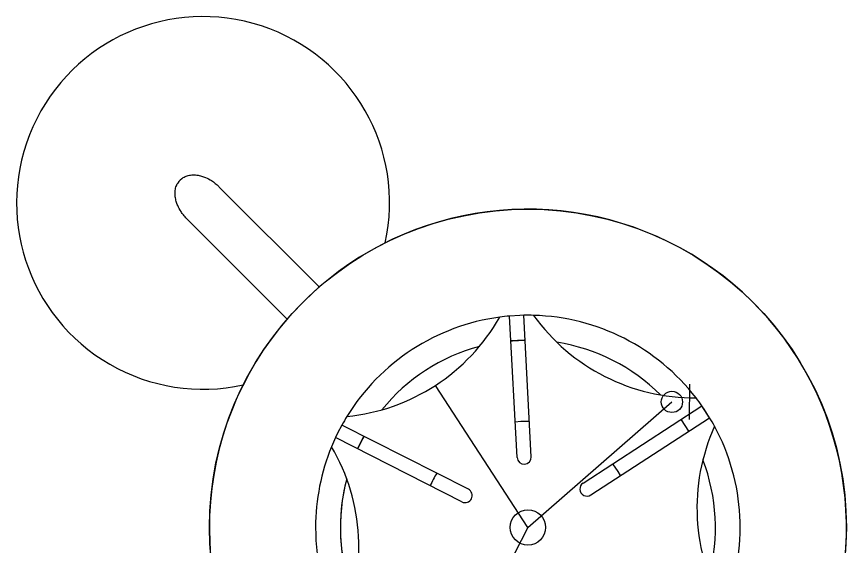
# Model space of a CAD drawing. Header units: millimetres. Extents: x -1795330 to -1787343, y -899964 to -866814.
# Drawn here: x -1787489.78 to -1787442.34, y -899858.68 to -899828.36 of the extents above; entities that cross this region are included whole.
import ezdxf

# ---------------------------------------------------------------- set-up
doc = ezdxf.new("R2010")
doc.units = ezdxf.units.MM

msp = doc.modelspace()

# ---------------------------------------------------------------- linework, layer by layer
at = {"color": 7, "linetype": 'Continuous', "lineweight": 25}
for p, q in [((-1787478.19, -899838.114), (-1787478.213, -899838.091)), ((-1787472.474, -899843.831), (-1787478.19, -899838.114)), ((-1787480.301, -899839.635), (-1787480.301, -899839.635)), ((-1787480.05, -899839.928), (-1787480.027, -899839.951)), ((-1787480.05, -899839.928), (-1787480.05, -899839.928)), ((-1787480.027, -899839.951), (-1787474.309, -899845.67)), ((-1787461.164, -899853.597), (-1787461.596, -899845.501)), ((-1787460.356, -899853.554), (-1787460.788, -899845.458)), ((-1787457.392, -899855.061), (-1787450.597, -899850.639)), ((-1787450.155, -899851.317), (-1787450.597, -899850.639)), ((-1787456.95, -899855.739), (-1787450.155, -899851.317)), ((-1787463.952, -899855.411), (-1787471.179, -899851.737)), ((-1787464.319, -899856.132), (-1787471.546, -899852.458))]:
    msp.add_line(p, q, dxfattribs=at)
at = {"color": 7, "linetype": 'Continuous'}
for p, q in [((-1787460.546, -899857.596), (-1787465.835, -899849.468)), ((-1787451.304, -899851.43), (-1787451.296, -899849.407)), ((-1787460.546, -899857.596), (-1787452.312, -899850.414)), ((-1787460.546, -899857.596), (-1787452.312, -899850.414)), ((-1787460.546, -899857.596), (-1787470.22, -899876.267))]:
    msp.add_line(p, q, dxfattribs=at)
at = {"color": 7, "linetype": 'Continuous', "lineweight": 25, "flags": 128}
for points in [[(-1787460.788, -899845.458), (-1787461.011, -899845.464), (-1787461.596, -899845.501)], [(-1787460.713, -899846.873), (-1787460.764, -899846.874), (-1787461.521, -899846.916)], [(-1787461.521, -899846.916), (-1787461.435, -899846.909), (-1787460.713, -899846.873)], [(-1787450.155, -899851.317), (-1787450.472, -899850.821), (-1787450.597, -899850.639)], [(-1787460.464, -899851.526), (-1787460.954, -899851.54), (-1787461.273, -899851.569)], [(-1787451.343, -899852.09), (-1787451.768, -899851.435), (-1787451.785, -899851.412)], [(-1787471.179, -899851.737), (-1787471.426, -899852.209), (-1787471.546, -899852.458)], [(-1787469.915, -899852.379), (-1787470.01, -899852.553), (-1787470.282, -899853.1)], [(-1787470.282, -899853.1), (-1787469.928, -899852.402), (-1787469.915, -899852.379)], [(-1787455.249, -899854.632), (-1787455.386, -899854.399), (-1787455.69, -899853.953)]]:
    msp.add_lwpolyline(points, dxfattribs=at)
at = {"color": 7, "linetype": 'Continuous'}
for centre, radius in [((-1787460.546, -899857.596), 18.211), ((-1787452.312, -899850.414), 0.607), ((-1787460.546, -899857.596), 1.013)]:
    msp.add_circle(centre, radius, dxfattribs=at)
at = {"color": 7, "linetype": 'Continuous', "lineweight": 25}
msp.add_circle((-1787460.546, -899857.596), 1.012, dxfattribs=at)
for centre, radius, start, end in [((-1787479.117, -899839.024), 10.664, 347.6004, 239.9988), ((-1787479.127, -899839.014), 1.829, 128.0894, 141.9083), ((-1787460.546, -899857.596), 18.211, 275.1819, 131.0955), ((-1787460.546, -899857.596), 18.211, 131.0955, 210.0383), ((-1787472.015, -899839.971), 11.331, 275.6784, 330.4275), ((-1787460.546, -899857.596), 12.14, 97.6392, 148.4667), ((-1787460.546, -899857.596), 12.14, 94.9631, 97.6392), ((-1787460.546, -899857.596), 12.14, 88.4667, 91.1427), ((-1787451.017, -899838.851), 11.331, 215.6784, 270.4275), ((-1787460.546, -899857.596), 12.14, 37.6392, 88.4667), ((-1787460.546, -899857.596), 10.724, 104.9909, 141.1149), ((-1787460.546, -899857.596), 10.724, 104.9909, 141.1149), ((-1787460.546, -899857.596), 10.724, 44.9909, 81.1149), ((-1787460.546, -899857.596), 10.724, 44.9909, 81.1149), ((-1787479.117, -899839.024), 10.664, 239.9988, 282.3973), ((-1787460.546, -899857.596), 12.14, 34.9631, 37.6392), ((-1787460.546, -899857.596), 12.14, 148.4667, 151.1427), ((-1787460.546, -899857.596), 12.14, 28.4667, 31.1427), ((-1787439.548, -899856.476), 11.331, 155.6784, 210.4275), ((-1787460.546, -899857.596), 12.14, 337.6392, 28.4667), ((-1787460.546, -899857.596), 12.14, 337.6392, 28.4667), ((-1787460.546, -899857.596), 12.14, 154.9631, 157.6392), ((-1787460.546, -899857.596), 12.14, 157.6392, 179.9988), ((-1787481.544, -899858.716), 11.331, 335.6784, 30.4275), ((-1787460.76, -899853.575), 0.405, 183.0529, 3.0529), ((-1787460.546, -899857.596), 10.724, 344.9909, 21.1149), ((-1787460.546, -899857.596), 10.724, 164.9909, 179.9988), ((-1787460.546, -899857.596), 10.724, 164.9909, 201.1149), ((-1787460.546, -899857.596), 6.07, 149.2304, 156.8755), ((-1787457.171, -899855.4), 0.405, 123.0529, 303.0529), ((-1787464.135, -899855.771), 0.405, 243.0529, 63.0529), ((-1787460.546, -899857.596), 12.14, 179.9988, 208.4667), ((-1787460.546, -899857.596), 10.724, 179.9988, 201.1149)]:
    msp.add_arc(centre, radius, start, end, dxfattribs=at)
for points, knots in [([(-1787480.256, -899837.574), (-1787480.182, -899837.536), (-1787480.029, -899837.459), (-1787479.759, -899837.411), (-1787479.573, -899837.424), (-1787479.474, -899837.431)], [0, 0, 0, 0, 0.3077137, 0.6325621, 1, 1, 1, 1]), ([(-1787479.474, -899837.431), (-1787479.383, -899837.446), (-1787479.211, -899837.476), (-1787479.049, -899837.54), (-1787478.973, -899837.57)], [0, 0, 0, 0, 0.526914, 1, 1, 1, 1]), ([(-1787478.973, -899837.57), (-1787478.86, -899837.625), (-1787478.581, -899837.759), (-1787478.351, -899837.967), (-1787478.213, -899838.091)], [0, 0, 0, 0, 0.402509, 1, 1, 1, 1]), ([(-1787480.71, -899838.667), (-1787480.717, -899838.568), (-1787480.73, -899838.382), (-1787480.683, -899838.112), (-1787480.605, -899837.959), (-1787480.567, -899837.885)], [0, 0, 0, 0, 0.367437, 0.692218, 1, 1, 1, 1]), ([(-1787480.571, -899839.168), (-1787480.6, -899839.094), (-1787480.665, -899838.932), (-1787480.694, -899838.76), (-1787480.71, -899838.667)], [0, 0, 0, 0, 0.460427, 1, 1, 1, 1]), ([(-1787480.05, -899839.928), (-1787480.115, -899839.858), (-1787480.234, -899839.731), (-1787480.417, -899839.481), (-1787480.511, -899839.289), (-1787480.571, -899839.168)], [0, 0, 0, 0, 0.311166, 0.563805, 1, 1, 1, 1])]:
    msp.add_open_spline(points, degree=3, knots=knots, dxfattribs=at)

doc.saveas('drawing.dxf')
